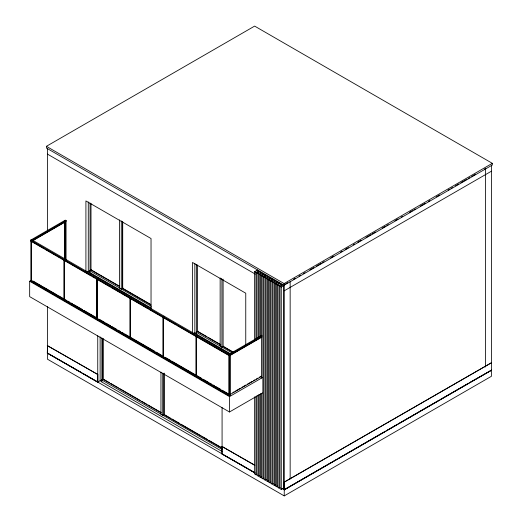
<?xml version="1.0" encoding="UTF-8"?>
<svg xmlns="http://www.w3.org/2000/svg" width="522" height="522" viewBox="0 0 522 522"><rect width="100%" height="100%" fill="white"/><g stroke="black" fill="none" stroke-linecap="round" stroke-linejoin="round"><path stroke-width="0.78" d="M46.393 146.323L254.638 26.1L492.331 163.334L492.331 165.037L284.085 285.266L284.085 283.557L46.393 146.323L46.393 148.033L284.236 285.351L281.273 287.061L279.942 286.291L279.942 488.638L281.273 489.408L284.236 487.698M30.974 240.89L30.974 239.963L65.309 220.14L66.053 220.565L66.053 259.982M64.421 220.839L65.309 220.323L66.053 220.754L65.165 221.263L65.165 259.695M30.857 240.237L31.744 239.722L230.509 354.477L230.509 395.493L229.621 396.009L30.857 281.254L30.857 240.237L229.621 354.993L230.509 354.477M31.744 239.911L30.857 240.42L31.548 240.818L31.548 281.652M66.053 220.565L31.712 240.388L30.974 239.963M33.088 240.283L64.956 221.889L64.956 258.821M32.416 240.91L66.053 221.491M63.867 300.313L63.867 259.48L64.558 259.878L65.452 259.369L64.754 258.971M262.488 392.929L229.478 411.988L29.669 296.633L29.669 281.254L31.079 280.438M87.226 271.949L88.544 271.186M151.328 308.084L89.758 272.536L89.758 270.742L91.65 269.652M64.5 261.046L64.5 299.589L66.261 300.196M119.512 219.899L119.512 288.085L121.287 289.11L123.061 288.085M97.842 374.509L47.287 345.597L97.842 374.509L97.842 382.032M129.854 297.977L130.213 297.775M47.522 345.564L47.287 353.113L81.765 372.747M130.213 337.121L129.854 337.323L97.51 318.648L97.51 279.303M254.638 339.939L254.638 271.681L257.594 269.972M254.638 271.681L255.969 272.451L258.338 271.081L258.338 272.706M256.935 338.83L256.935 273.006L259.303 271.642M256.935 273.006L258.266 273.776L260.635 272.412L260.635 274.037M259.238 336.912L259.238 274.337L261.607 272.967M259.238 274.337L260.569 275.107L262.938 273.737L262.938 275.362M261.535 378.058L261.535 275.662L263.904 274.298M261.535 275.662L262.873 276.432L265.241 275.068L265.241 276.693M266.357 479.424L265.169 480.109L263.838 479.34L263.838 276.993L266.207 275.623M263.838 276.993L265.169 277.763L267.538 276.392L267.538 278.017M268.654 480.749L267.473 481.434L266.142 480.664L266.142 278.324L268.51 276.954M266.142 278.324L267.473 279.087L269.841 277.724L269.841 279.348M270.957 482.08L269.77 482.765L268.438 481.995L268.438 279.648L270.807 278.285M268.438 279.648L269.77 280.418L272.138 279.055L272.138 280.679M273.26 483.411L272.073 484.09L270.742 483.326L270.742 280.98L273.11 279.609M47.287 353.113L97.607 382.169L100.387 380.564M222.372 451.634L101.601 381.908L101.601 379.859L103.082 379.005L103.082 338.419M270.742 280.98L272.073 281.75L274.442 280.379L274.442 282.004M275.557 484.736L274.376 485.421L273.045 484.651L273.045 282.304L275.407 280.94M273.045 282.304L274.376 283.074L276.745 281.71L276.745 283.335M277.861 486.067L276.673 486.752L275.342 485.982L275.342 283.635L277.711 282.265M275.342 283.635L276.673 284.405L279.042 283.035M280.157 487.391L278.976 488.077L277.645 487.307L277.645 284.96L280.014 283.596M193.133 333.852L195.104 332.71M230.646 353.87L196.324 334.06L196.324 332.266L198.21 331.176M277.645 284.96L278.976 285.73L281.345 284.366L281.345 285.991M284.085 283.557L492.331 163.334M279.942 286.291L282.311 284.927M285.554 283.909L287.759 282.63M293.684 279.211L295.093 278.402M299.034 276.125L300.444 275.309M303.556 273.515L304.965 272.699M309.905 269.848L311.314 269.032M311.725 268.797L313.839 267.577M316.254 266.181L317.663 265.372M318.068 265.137L321.187 263.336M322.603 262.52L324.012 261.705M330.752 257.809L332.162 257M332.475 256.817L333.884 256.002M340.618 252.113L342.027 251.304M345.166 249.49L348.37 247.637M353.303 244.792L354.712 243.976M357.864 242.162L359.273 241.347M359.645 241.131L361.054 240.316M365.987 237.464L369.145 235.644M369.517 235.435L370.927 234.619M372.336 233.804L375.494 231.977M382.202 228.107L385.373 226.28M386.782 225.465L388.192 224.649M394.886 220.786L396.296 219.971M396.655 219.762L398.064 218.946M401.229 217.119L402.638 216.31M409.352 212.434L412.504 210.614M413.913 209.798L415.323 208.983M420.256 206.138L421.665 205.322M422.044 205.107L423.453 204.291M423.779 204.102L425.189 203.286M428.392 201.44L429.802 200.624M436.47 196.781L439.674 194.928M448.144 190.041L449.553 189.225M450.962 188.409L452.372 187.594M455.497 185.793L456.907 184.977M457.311 184.742L458.721 183.933M460.835 182.707L463.249 181.317M463.653 181.082L466.772 179.281M468.182 178.465L469.591 177.656M471.705 176.436L473.115 175.62M473.532 175.379L475.646 174.159M484.39 169.108L485.799 168.293M195.92 376.551L195.92 335.718L196.611 336.116L197.499 335.607L196.807 335.209M163.223 356.18L162.871 356.382L130.52 337.708L130.878 337.506L154.786 351.306M284.236 290.819L491.443 171.19M221.335 278.689L220.153 278.004L220.153 346.19L221.928 347.215L223.703 346.19M261.94 335.274L229.001 354.294L229.739 354.719L261.979 336.109M230.509 354.666L229.621 355.175L228.93 354.777L228.93 395.611M230.424 355.012L261.6 337.016M230.443 355.241L261.979 337.036M230.509 355.41L229.621 355.919L30.857 241.164M196.546 337.284L196.546 375.827L196.898 375.625L201.825 378.463M160.952 372.082L160.952 414.298L162.727 415.323L164.149 414.501L164.149 373.099M229.249 354.953L229.249 394.299L228.89 394.502L196.546 375.827M232.838 392.557L234.221 391.754M235.611 390.958L240.459 388.159M241.843 387.357L245.999 384.955M247.389 384.159L252.237 381.354M253.62 380.558L255.01 379.755M256.393 378.959L257.777 378.156M259.166 377.354L261.241 376.16M230.424 394.358L261.6 376.362M230.509 394.678L229.621 395.193L30.857 280.431M29.669 281.254L229.478 396.609L262.488 377.55M254.664 472.841L221.928 453.944L221.928 446.427L254.899 465.187M221.928 453.944L247.239 468.286M254.638 396.824L254.638 474.028L255.969 474.792L257.15 474.113M256.935 395.715L256.935 475.353L258.266 476.123L259.454 475.438M259.238 394.606L259.238 476.684L260.569 477.454L261.75 476.769M261.535 393.497L261.535 478.008L262.873 478.778L264.054 478.093M284.151 482.178L491.587 362.686L284.151 482.178L284.151 489.695L289.084 486.85M491.352 362.653L491.587 370.202L284.386 489.832L282.121 488.527M290.493 486.034L330.661 462.838M332.07 462.029L337.003 459.177M338.413 458.368L343.352 455.517M344.761 454.701L384.929 431.511M386.339 430.696L387.748 429.88M389.158 429.071L397.614 424.184M399.023 423.375L439.198 400.178M440.607 399.363L468.097 383.494M469.506 382.685L491.587 370.202M284.236 489.747L491.587 370.033M47.43 306.642L47.43 359.182L284.236 495.9L491.443 376.271L491.443 370.118M257.007 270.311L283.642 285.691L283.642 488.037M47.43 154.101L255.343 274.135M64.956 221.889L64.597 221.68L64.597 259.421M91.239 269.887L119.049 285.945M198.51 331.816L206.973 336.703M208.382 337.519L220.369 344.435M150.519 304.346L122.709 288.294L122.709 221.726M223.351 346.399L233.223 352.096M119.512 286.48L91.004 270.024L91.004 203.456M220.839 344.983L197.564 331.548L197.564 264.98M150.975 304.887L122.468 288.431L122.468 221.863M232.982 352.233L223.109 346.536L223.109 279.159M89.758 270.742L151.328 306.29M196.324 332.266L232.042 352.885M90.058 272.367L88.283 271.342L88.283 201.981M196.618 333.891L194.843 332.86L194.843 263.506M97.771 278.03L98.462 278.428M163.791 316.149L164.489 316.547M32.188 241.588L44.142 248.492M45.551 249.307L50.471 252.146M51.874 252.961L56.8 255.8M58.203 256.609L60.317 257.829M61.72 258.644L63.129 259.454M65.198 260.648L69.419 263.088M70.822 263.897L78.561 268.367M79.964 269.176L84.89 272.021M86.293 272.83L91.219 275.668M92.622 276.484L94.736 277.704M98.912 280.118L101.027 281.332M102.429 282.148L103.839 282.957M105.242 283.772L107.356 284.986M108.759 285.802L110.168 286.611M111.571 287.426L120.014 292.294M121.417 293.11L129.149 297.573M130.52 298.362L141.775 304.861M143.178 305.67L148.104 308.515M149.507 309.324L154.427 312.169M155.837 312.978L157.944 314.198M159.354 315.007L160.756 315.823M164.234 317.826L176.195 324.73M177.597 325.545L182.517 328.384M183.927 329.199L188.847 332.038M190.256 332.847L192.364 334.067M193.773 334.883L195.176 335.692M197.251 336.886L198.654 337.701M200.063 338.51L201.466 339.326M202.875 340.135L207.795 342.98M209.205 343.789L228.89 355.156M33.245 281.136L41.682 286.01M43.091 286.819L57.152 294.943M58.562 295.752L63.482 298.597M67.664 301.011L69.772 302.225M71.181 303.041L72.584 303.85M73.993 304.665L82.43 309.533M83.84 310.349L96.498 317.657M99.271 319.255L104.191 322.1M105.601 322.909L110.52 325.754M111.93 326.563L116.85 329.408M118.259 330.217L120.367 331.437M121.77 332.246L123.179 333.062M124.588 333.871L129.508 336.716M156.189 352.122L161.115 354.96M165.298 357.374L170.218 360.219M171.627 361.028L195.535 374.835M203.228 379.279L208.154 382.117M209.557 382.933L211.671 384.146M213.074 384.962L214.483 385.771M215.886 386.587L220.813 389.425M222.215 390.241L229.249 394.299M31.483 280.529L63.834 299.204M64.5 299.589L96.844 318.263L96.844 278.918M163.536 356.767L195.88 375.442M221.928 446.427L254.664 465.324M103.78 379.409L109.379 382.646M110.781 383.448L118.481 387.898M119.877 388.707L140.177 400.426M141.579 401.235L146.48 404.061M147.876 404.87L161.181 412.55M160.939 412.687L102.847 379.142L102.847 338.556M164.848 414.905L170.446 418.142M171.849 418.944L179.548 423.394M180.945 424.203L201.244 435.922M202.647 436.731L207.547 439.557M208.944 440.366L222.242 448.046M222.007 448.183L163.908 414.638L163.908 373.237M101.601 379.859L222.372 449.586M83.168 373.556L97.144 381.628M248.629 469.089L254.201 472.306M47.287 352.944L255.343 473.062M491.443 165.037L491.443 362.797M485.519 168.456L485.519 367.025M290.154 281.247L290.154 479.007M284.386 482.315L284.386 489.832M284.236 284.666L284.236 495.9M281.273 287.061L281.273 489.408M278.976 285.73L278.976 488.077M276.673 284.405L276.673 486.752M274.376 283.074L274.376 485.421M272.073 281.75L272.073 484.09M269.77 280.418L269.77 482.765M267.473 279.087L267.473 481.434M265.169 277.763L265.169 480.109M262.873 276.432L262.873 478.778M260.569 275.107L260.569 336.051M260.569 393.751L260.569 477.454M258.266 273.776L258.266 337.975M258.266 394.86L258.266 476.123M255.969 272.451L255.969 339.085M255.969 396.779L255.969 474.792M245.758 344.827L245.758 293.214L192.474 262.449L192.474 332.618M229.621 354.993L229.621 396.009M229.478 396.609L229.478 411.988M222.078 407.565L222.078 453.859M221.928 279.029L221.928 347.215M196.618 264.53L196.618 332.273M196.611 336.116L196.611 376.949M163.601 357.89L163.601 317.056L162.903 316.658L162.903 357.492M162.727 373.113L162.727 415.323M151.034 308.691L151.034 238.528L85.915 200.931L85.915 271.897M130.585 338.83L130.585 297.997L129.893 297.599L129.893 338.432M121.287 220.923L121.287 289.11M101.894 337.884L101.894 381.739L100.12 380.714L100.12 336.86M97.751 335.79L97.751 382.084M97.575 319.771L97.575 278.937L96.883 278.539L96.883 319.373M97.607 374.646L97.607 382.169M90.058 203.006L90.058 270.755M64.558 259.878L64.558 300.711M47.522 345.46L47.522 353.081M47.43 148.718L47.43 230.959"/></g></svg>
